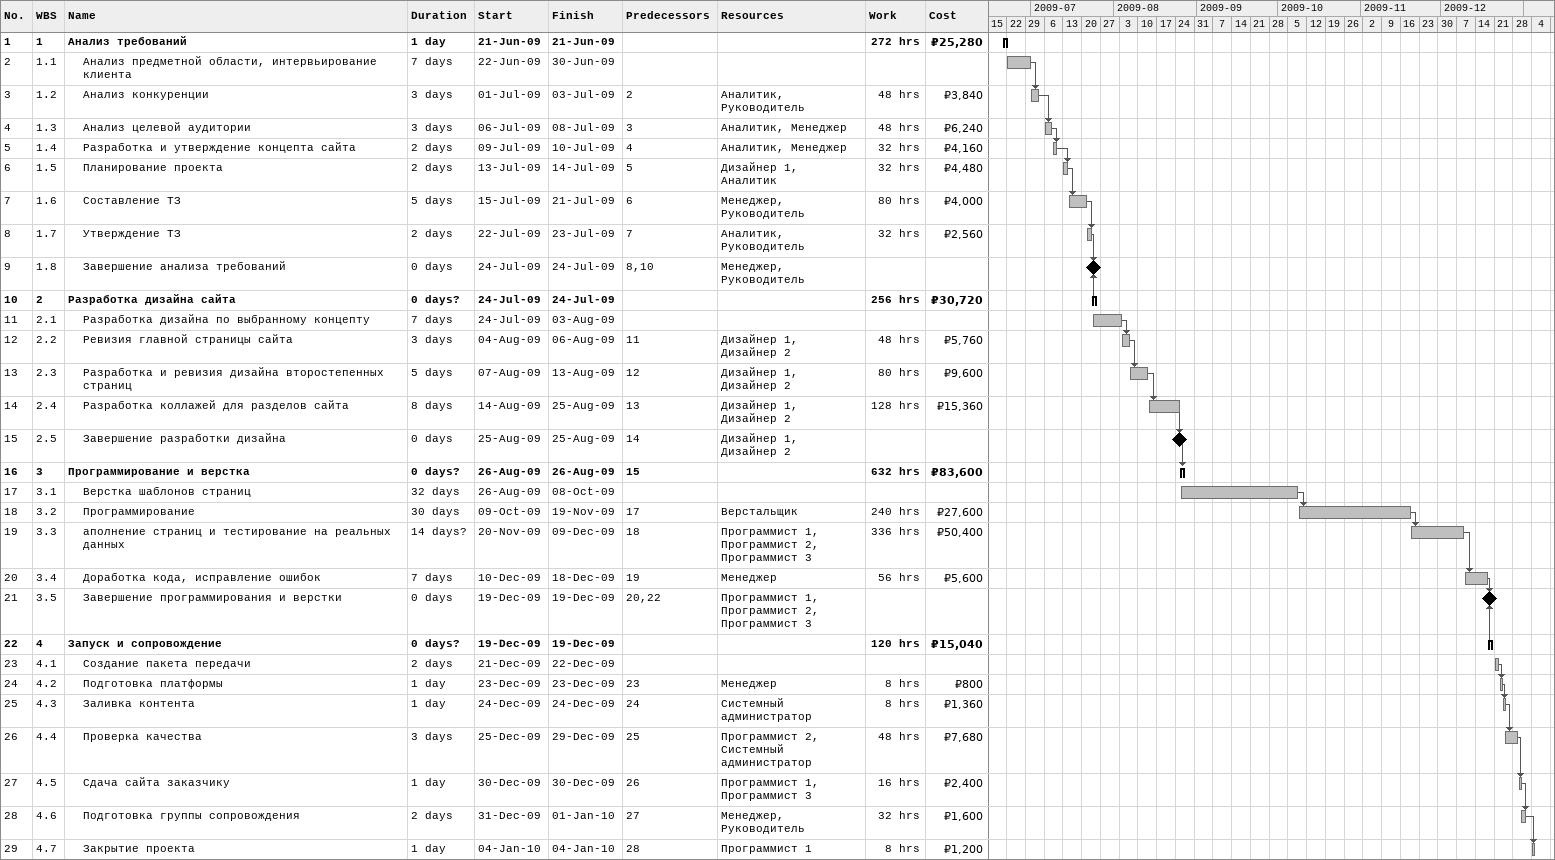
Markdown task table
| ID | WBS | Task | Duration | Start | Finish | Predecessors | Resources | Work (h) | Cost (₽) |
|---|---|---|---|---|---|---|---|---|---|
| 1 | 1 | **Анализ требований** | 1d | 2009-06-21 | 2009-06-21 |  |  | 272 | 25280 |
| 2 | 1.1 | Анализ предметной области, интервьирование клиента | 7d | 2009-06-22 | 2009-06-30 |  |  |  |  |
| 3 | 1.2 | Анализ конкуренции | 3d | 2009-07-01 | 2009-07-03 | 2 | Аналитик, Руководитель | 48 | 3840 |
| 4 | 1.3 | Анализ целевой аудитории | 3d | 2009-07-06 | 2009-07-08 | 3 | Аналитик, Менеджер | 48 | 6240 |
| 5 | 1.4 | Разработка и утверждение концепта сайта | 2d | 2009-07-09 | 2009-07-10 | 4 | Аналитик, Менеджер | 32 | 4160 |
| 6 | 1.5 | Планирование проекта | 2d | 2009-07-13 | 2009-07-14 | 5 | Дизайнер 1, Аналитик | 32 | 4480 |
| 7 | 1.6 | Составление ТЗ | 5d | 2009-07-15 | 2009-07-21 | 6 | Менеджер, Руководитель | 80 | 4000 |
| 8 | 1.7 | Утверждение ТЗ | 2d | 2009-07-22 | 2009-07-23 | 7 | Аналитик, Руководитель | 32 | 2560 |
| 9 | 1.8 | Завершение анализа требований | 0d | 2009-07-24 | 2009-07-24 | 8, 10 | Менеджер, Руководитель |  |  |
| 10 | 2 | **Разработка дизайна сайта** | 0d? | 2009-07-24 | 2009-07-24 |  |  | 256 | 30720 |
| 11 | 2.1 | Разработка дизайна по выбранному концепту | 7d | 2009-07-24 | 2009-08-03 |  |  |  |  |
| 12 | 2.2 | Ревизия главной страницы сайта | 3d | 2009-08-04 | 2009-08-06 | 11 | Дизайнер 1, Дизайнер 2 | 48 | 5760 |
| 13 | 2.3 | Разработка и ревизия дизайна второстепенных страниц | 5d | 2009-08-07 | 2009-08-13 | 12 | Дизайнер 1, Дизайнер 2 | 80 | 9600 |
| 14 | 2.4 | Разработка коллажей для разделов сайта | 8d | 2009-08-14 | 2009-08-25 | 13 | Дизайнер 1, Дизайнер 2 | 128 | 15360 |
| 15 | 2.5 | Завершение разработки дизайна | 0d | 2009-08-25 | 2009-08-25 | 14 | Дизайнер 1, Дизайнер 2 |  |  |
| 16 | 3 | **Программирование и верстка** | 0d? | 2009-08-26 | 2009-08-26 | 15 |  | 632 | 83600 |
| 17 | 3.1 | Верстка шаблонов страниц | 32d | 2009-08-26 | 2009-10-08 |  |  |  |  |
| 18 | 3.2 | Программирование | 30d | 2009-10-09 | 2009-11-19 | 17 | Верстальщик | 240 | 27600 |
| 19 | 3.3 | аполнение страниц и тестирование на реальных данных | 14d? | 2009-11-20 | 2009-12-09 | 18 | Программист 1, Программист 2, Программист 3 | 336 | 50400 |
| 20 | 3.4 | Доработка кода, исправление ошибок | 7d | 2009-12-10 | 2009-12-18 | 19 | Менеджер | 56 | 5600 |
| 21 | 3.5 | Завершение программирования и верстки | 0d | 2009-12-19 | 2009-12-19 | 20, 22 | Программист 1, Программист 2, Программист 3 |  |  |
| 22 | 4 | **Запуск и сопровождение** | 0d? | 2009-12-19 | 2009-12-19 |  |  | 120 | 15040 |
| 23 | 4.1 | Создание пакета передачи | 2d | 2009-12-21 | 2009-12-22 |  |  |  |  |
| 24 | 4.2 | Подготовка платформы | 1d | 2009-12-23 | 2009-12-23 | 23 | Менеджер | 8 | 800 |
| 25 | 4.3 | Заливка контента | 1d | 2009-12-24 | 2009-12-24 | 24 | Системный администратор | 8 | 1360 |
| 26 | 4.4 | Проверка качества | 3d | 2009-12-25 | 2009-12-29 | 25 | Программист 2, Системный администратор | 48 | 7680 |
| 27 | 4.5 | Сдача сайта заказчику | 1d | 2009-12-30 | 2009-12-30 | 26 | Программист 1, Программист 3 | 16 | 2400 |
| 28 | 4.6 | Подготовка группы сопровождения | 2d | 2009-12-31 | 2010-01-01 | 27 | Менеджер, Руководитель | 32 | 1600 |
| 29 | 4.7 | Закрытие проекта | 1d | 2010-01-04 | 2010-01-04 | 28 | Программист 1 | 8 | 1200 |
